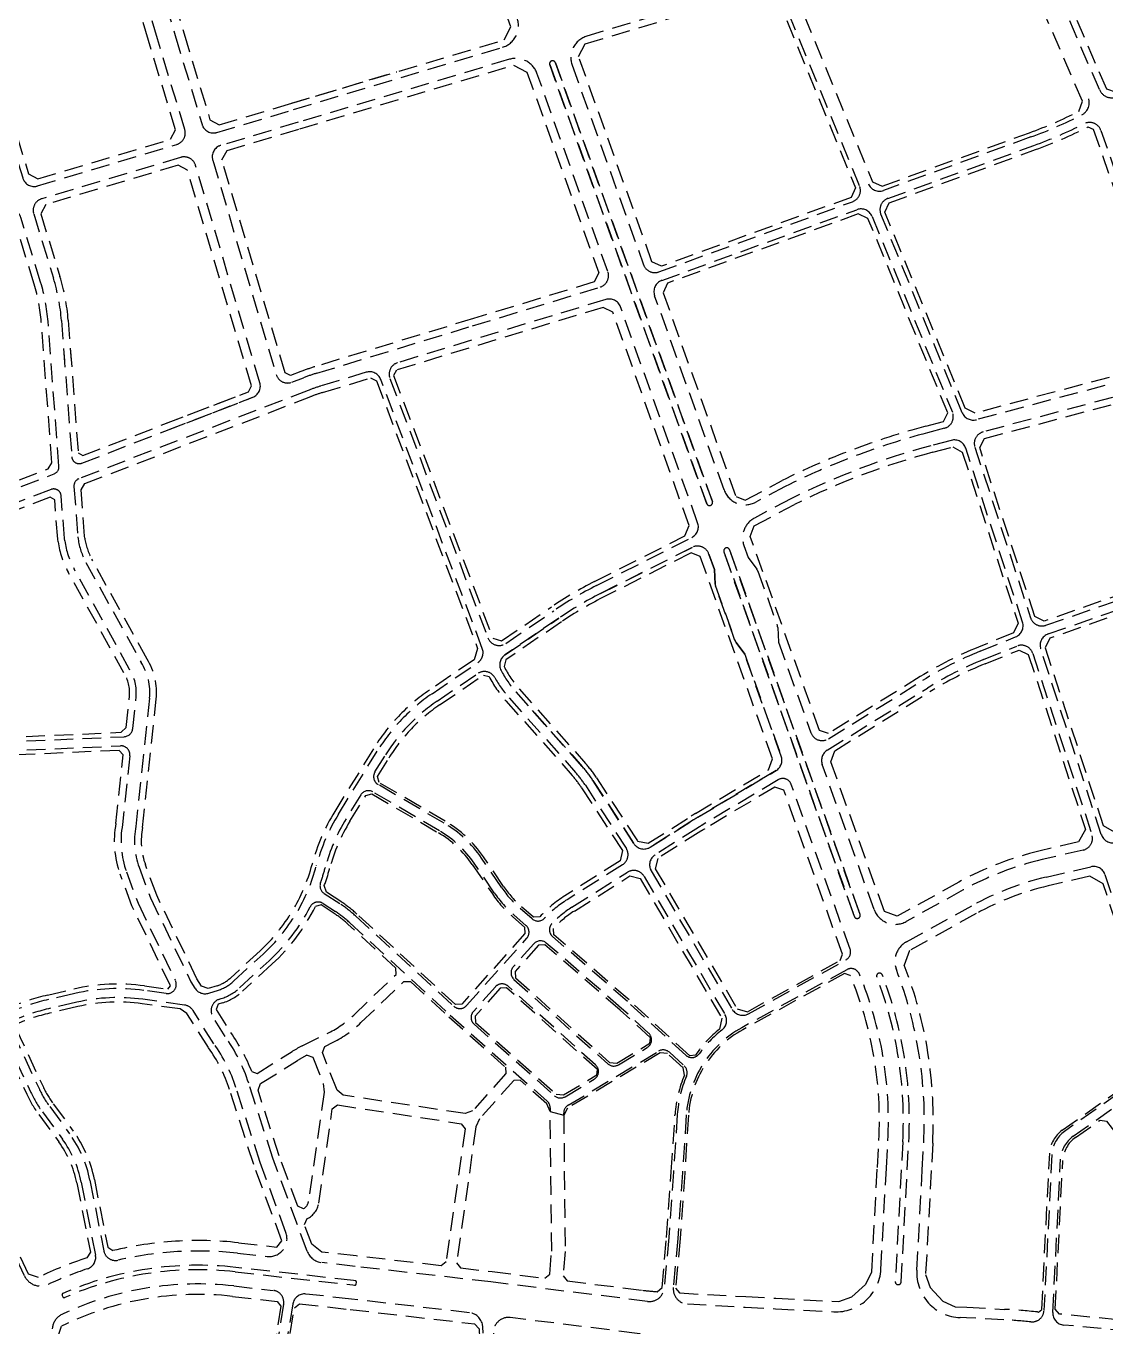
# Model space of a CAD drawing. Header units: metres. Extents: x 566631 to 571261, y 2062953 to 2068466.
# Drawn here: x 568510 to 569232, y 2064881 to 2065749 of the extents above; entities that cross this region are included whole.
import ezdxf

# ---------------------------------------------------------------- set-up
doc = ezdxf.new("R2010")
doc.units = ezdxf.units.M
doc.linetypes.add('HIDDEN', pattern=[0.375, 0.25, -0.125])
doc.layers.add('LogDg phu', color=7, linetype='CONTINUOUS')
doc.layers.add('ViaHeSphu', color=32, linetype='CONTINUOUS')

msp = doc.modelspace()

# ---------------------------------------------------------------- linework, layer by layer
at = {"layer": 'LogDg phu', "linetype": 'HIDDEN', "ltscale": 50}
for points in [[(569192.0502627837, 2065837.157271221), (569269.2345381946, 2065877.421239193, 0.0298499754538502), (569279.9236367022, 2065883.835977634, -0.4189481027751877), (569291.1159102684, 2065881.645420722), (569339.2923621379, 2065808.758508088), (569359.458008459, 2065773.199245731, -0.4266654528362219), (569356.1475204625, 2065762.133229518), (569239.8277778812, 2065702.526162964, -0.4336485167017452), (569227.4608540828, 2065706.967634613), (569177.8455844615, 2065821.858759085, -0.4138731726356388), (569182.0098145227, 2065832.371152402, 0.0180039543683363), (569192.0502627757, 2065837.157271217)], [(569019.9074318107, 2065773.713235757, -0.4437023780836693), (569025.02231802, 2065784.416900045, -6.63623e-11), (569047.4291176735, 2065791.098631085), (569159.2379514412, 2065824.440142006, -0.3801026895779687), (569168.8685031647, 2065819.945406513, 5.9294e-12), (569219.9047619546, 2065701.763782069, -0.3951871123396745), (569215.7427107154, 2065690.184016377, -0.0313092882814378), (569181.6700980054, 2065675.356711146), (569083.2107941489, 2065639.65561468, -0.4020885647163571), (569073.0827381212, 2065644.13919963, -4.83118e-11), (569019.9074318107, 2065773.713235757, -13.55087923959018)], [(568875.2496930471, 2065723.261161469), (568922.8945894036, 2065590.071751968, 0.4154779374119224), (568933.154182519, 2065585.245463888), (569062.5105602304, 2065632.149761803, 0.4264434146488366), (569067.1845309965, 2065642.707884002), (569013.5218193661, 2065773.46959687, 0.3853270800991385), (569003.8346787808, 2065778.09872391), (568885.086736725, 2065742.687963641, 0.4300405153922167), (568875.2496930471, 2065723.261161468)], [(568692.1717588706, 2065685.160511331), (568692.1717588706, 2065685.160511331), (568640.4931756993, 2065669.749903896, 0.413672784196181), (568635.1086985411, 2065659.811542352), (568677.4704014026, 2065516.790088957, 0.4377782811015861), (568688.0170542547, 2065511.596912842), (568695.6873704614, 2065514.552007531, -0.0182556473241862), (568704.6267902395, 2065517.626284539), (568808.7392546744, 2065549.23116381), (568893.8596297592, 2065575.070713308, 0.4285842667309093), (568899.0683738865, 2065585.420337523), (568851.6731077497, 2065717.911915688, 0.3985617739043312), (568833.2630871139, 2065727.234097256), (568692.1717588706, 2065685.160511331)], [(568860.2727871137, 2065723.565075642, -1.014096033187563), (568864.0193068814, 2065724.964744171), (568968.862238403, 2065431.880506248, -0.97992395435946), (568965.1248676542, 2065430.457438393), (568860.2350803553, 2065723.670482607), (568965.1248676578, 2065430.457438402, 0.9799239543624277), (568968.8622452057, 2065431.880487251), (568864.0193068833, 2065724.964744172, 1.014096033118823), (568860.2727871162, 2065723.565075642)], [(569183.715379976, 2065669.716070964, 0.0301758046713161), (569217.2531534327, 2065684.220378811, -0.4539635373298844), (569228.4216593854, 2065679.710633114), (569277.5585937479, 2065538.441395851, -0.4361854591147686), (569267.2517756989, 2065519.018933572), (569145.2948633718, 2065486.53584041, -0.3768809592605792), (569135.8348420465, 2065491.229062479), (569081.442450271, 2065623.768811208, -0.4264434146762403), (569086.1164210378, 2065634.326933406), (569183.7153799827, 2065669.716070967)], [(568605.2531089087, 2065479.71096593), (568661.8056865828, 2065501.498623368, 0.3910350617328047), (568666.600242424, 2065511.235731242), (568623.6174766811, 2065656.354015266, 0.4147545474126848), (568613.6607451465, 2065661.748445051), (568520.8919540672, 2065634.084694742, 0.4164530935927754), (568515.529375593, 2065624.073666547), (568528.7411238832, 2065580.974045338, -0.0555577944880617), (568534.0593437104, 2065552.780882445), (568536.0967874781, 2065525.825664311)], [(569112.5939460555, 2065477.825986057, 0.0504620427039611), (569017.5723998446, 2065441.935415599), (568997.8428730362, 2065431.476935482, -0.4570150156688612), (568976.6939761646, 2065439.67770975), (568930.3047134972, 2065569.357045299, -0.4129503167359843), (568935.1102213501, 2065579.572464368), (569065.4161871176, 2065626.82108053, -0.4020885647910779), (569075.544243146, 2065622.337495579), (569129.1995623537, 2065491.593796072, -0.4525583976950925), (569123.8575568846, 2065480.826036755), (569112.5939460555, 2065477.825986057)], [(568863.0396792397, 2065359.006934383, -0.0327249030052873), (568891.5381772553, 2065375.807702686), (568955.1271447437, 2065407.889859449, 0.3784233585354989), (568959.0561601811, 2065417.726870964), (568907.498933343, 2065561.853044451, 0.3999874187060422), (568897.6425765024, 2065566.813537677), (568758.6228292312, 2065524.612036137, 0.433885603565989), (568753.4634661154, 2065514.12816589), (568818.943360274, 2065340.911555172, 0.4853668893470463), (568830.9312030692, 2065337.129170266), (568863.0396792646, 2065359.0069344)], [(568907.498933346, 2065561.853044456, 0.3999874186819514), (568897.6425765061, 2065566.813537681), (568758.6228292385, 2065524.612036141, 0.4338856035617422), (568753.4634661234, 2065514.128165894), (568818.9433602826, 2065340.91155518, 0.4853668893055231), (568830.9312030778, 2065337.129170276), (568863.039679272, 2065359.006934409, -0.03272490298965186), (568891.5381772617, 2065375.807702695), (568955.1271447486, 2065407.889859458, 0.3784233585446296), (568959.0561601854, 2065417.726870974), (568907.4989333465, 2065561.853044455)], [(568550.4135723229, 2065391.235724787), (568587.3698186519, 2065324.408748678, -0.1672387971845734), (568592.8588156712, 2065300.519503735), (568583.7941721743, 2065214.968404493, 0.1383124965364048), (568585.9561707972, 2065187.691752073), (568593.5433313509, 2065167.160529523), (568620.5871360882, 2065111.071448032), (568623.1940083295, 2065106.920177645, 0.3425493975170989), (568632.4095848881, 2065103.556016557), (568638.9280081717, 2065105.644215787, 0.1088463308514001), (568648.9702729397, 2065111.485903274), (568668.7595018612, 2065129.690019228, 0.1430763557281451), (568704.386380614, 2065188.739539444), (568704.4741280768, 2065189.071195583, -0.0735319009622641), (568719.1319539564, 2065223.220421675), (568744.9903676976, 2065265.184712668, -0.1054979762047793), (568781.6085444365, 2065303.522172371), (568812.2289638123, 2065324.386018686, 0.3464686835225794), (568815.207459961, 2065333.826026643), (568747.3314867293, 2065513.38108219, 0.3948114096490604), (568737.5245109008, 2065518.207329383), (568707.2410723998, 2065509.014343481, 0.01825564732401501), (568698.9229250395, 2065506.153722791), (568545.6174651426, 2065447.090688335, 0.3309734421380801), (568542.4292177472, 2065442.048118364), (568544.9823873413, 2065408.269888788), (568545.1811328414, 2065406.868080411, 0.09133141196203837), (568550.4135723229, 2065391.235724787)], [(569191.6421671647, 2065349.265683083), (569319.4255194818, 2065393.723875904, 0.4141890617606929), (569324.3527091241, 2065403.907789439), (569290.4064243879, 2065501.503738696, 0.3925778090193718), (569272.3783266089, 2065511.070616516), (569149.7753431953, 2065478.415443011, 0.430505729305073), (569144.2294898529, 2065468.201792021), (569181.4085179832, 2065354.338280467, 0.4198515085399014), (569191.6421671652, 2065349.265683083)], [(569013.0616933752, 2065338.013205248), (569034.6932335065, 2065277.543096653, 0.4774991481907859), (569046.4391794202, 2065273.437125482), (569109.3571552119, 2065312.419094793, -0.04257815116807601), (569147.7127023218, 2065331.882083981), (569171.4558383706, 2065341.488785726, 0.3941842347099996), (569176.0601278362, 2065351.387913177), (569138.1478124328, 2065467.497171006, 0.3981069484947133), (569128.4839432342, 2065472.744501402), (569114.9103299745, 2065469.129184028, 0.0504043748090772), (569021.6859776601, 2065433.929685688), (568997.06532497, 2065420.878454955, 0.3726694498622337), (568989.9671575265, 2065402.573060082), (568992.8524521478, 2065394.507333924), (568998.6100685257, 2065386.692907199, -0.0729934229140589), (568999.2925393572, 2065385.411143065), (569012.2462388384, 2065349.199592263, -0.0724502957588906), (569012.5310409612, 2065347.786568465), (569013.0616933752, 2065338.013205248)], [(568583.9089141698, 2065301.467798581, 0.1691987171201672), (568579.6151579336, 2065319.834035765), (568542.537673559, 2065386.880243337, -0.09133141196124711), (568536.270246048, 2065405.604713263), (568536.0301759343, 2065407.297995858), (568533.8857438094, 2065435.668661401, 0.5026595848676674), (568527.1024357821, 2065439.957518923), (568439.7620001698, 2065406.308416267), (568352.1443226736, 2065389.270563009, 0.4382824780329108), (568348.2846150185, 2065383.011829932), (568372.0951514174, 2065298.145164696, 0.04484676665656234), (568376.6741071498, 2065286.095939664), (568387.500586477, 2065263.842650286, 0.3615522311942156), (568394.4947046938, 2065260.684477662), (568407.2624778101, 2065264.214193272, -0.05655066297356406), (568435.770326811, 2065268.719394869), (568575.9533636352, 2065274.857230359, 0.3711254097527034), (568581.6575094606, 2065280.219290819), (568583.90891417, 2065301.467798581)], [(568866.4181842568, 2065354.048537077), (568830.3039545314, 2065329.4413712, 0.3803277114108963), (568827.7165519185, 2065319.128491515, 0.0615989602674226), (568837.5461985196, 2065304.88596749), (568881.9256106846, 2065255.008643181, -0.0378151895262119), (568889.0700512003, 2065245.640584822), (568916.4498662306, 2065203.478230719, 0.4104063547277962), (568927.4286170676, 2065201.069700667), (568956.3453831624, 2065219.317310416, -0.0062947075979167), (568959.0922927198, 2065221.002744055), (569011.4106934811, 2065252.204269012, 0.3584082091611289), (569014.8455931525, 2065261.769733854), (568990.4633696163, 2065329.929268291), (568984.6745729928, 2065337.821673101, -0.0724502957704836), (568983.9985022326, 2065339.094731164), (568971.0448027496, 2065375.306281965, -0.0729934229411216), (568970.7594264611, 2065376.730095895), (568970.2541284527, 2065386.423396811), (568966.5232926016, 2065396.852799788, 0.4509330443482594), (568955.387207071, 2065401.300680315), (568894.2408285289, 2065370.450868164, 0.0327249030052873), (568866.4181842336, 2065354.048537061)], [(568970.2541284511, 2065386.423396837), (568970.7594264601, 2065376.730095916, 0.07299342397281199), (568971.0448027498, 2065375.306281966), (568983.9985022293, 2065339.094731169, 0.07245029576896565), (568984.6745729893, 2065337.821673106), (568990.4633696488, 2065329.929268247), (569014.8455931573, 2065261.769733867, -0.3584082091842581), (569011.4106934865, 2065252.204269026), (568959.0922927266, 2065221.002744069, 0.006294707580571556), (568956.3453831683, 2065219.317310429), (568927.4286170754, 2065201.069700682, -0.4104063547400462), (568916.4498662385, 2065203.478230733), (568889.0700512087, 2065245.640584834, 0.03781518952559415), (568881.9256106993, 2065255.008643186), (568837.5461985283, 2065304.8859675, -0.06159896025543438), (568827.7165519246, 2065319.12849153, -0.3803277114263744), (568830.3039545408, 2065329.441371209), (568866.4181842643, 2065354.048537086, -0.03272490298966331), (568894.2408285469, 2065370.450868179), (568955.3872070757, 2065401.300680324, -0.4509330443386538), (568966.5232926056, 2065396.852799799), (568970.2541284511, 2065386.423396837)], [(568977.8224544773, 2065400.894768287, 0.4142135623087624), (568976.6129718019, 2065398.338017982), (569063.7454554747, 2065154.762631411, 0.9999999998902708), (569067.5116884559, 2065156.109899041), (568980.3792047829, 2065399.685285612, 0.4142135623089294), (568977.8224544737, 2065400.894768278, -0.4142135623090192), (568980.3792047789, 2065399.685285602), (569067.5116884508, 2065156.109899024, -0.9999999999353676), (569063.7454554694, 2065154.762631394), (568976.6129717976, 2065398.338017972, -0.4142135623351905), (568977.8224544732, 2065400.894768278)], [(569321.395372286, 2065388.056452918, -0.4142380634099668), (569331.580137752, 2065383.128851094), (569383.1622198786, 2065234.829786588, -0.4973300209394168), (569376.0819181709, 2065224.215784974), (569323.4503500772, 2065221.080792579, 0.0425548297228617), (569288.8136100528, 2065216.038783409), (569238.127605999, 2065204.191774423, -0.3892440461239455), (569228.7019527645, 2065209.498653704), (569188.2384690605, 2065333.421052326, -0.4085980033621207), (569193.2145424196, 2065343.459970303), (569321.3953722864, 2065388.056452918)], [(569112.5172017848, 2065307.318692294, -0.0425781511680925), (569149.9631311756, 2065326.320108616), (569172.2996099315, 2065335.357663258, -0.434530638209386), (569182.9050430065, 2065330.4248564), (569222.4096057689, 2065209.439223782, -0.4396318671164587), (569216.6255364625, 2065199.166023907), (569189.1962179815, 2065192.754877702, 0.0688416462778135), (569136.4994870704, 2065172.492721853), (569098.3023915229, 2065151.399619491, -0.4621970084945883), (569076.9277338323, 2065159.478233698), (569042.2715926414, 2065256.358095629, -0.3536386822622415), (569045.5907476959, 2065265.853197791), (569112.5172017986, 2065307.318692302)], [(568856.7938788019, 2065153.60797989, -0.4018082716271283), (568848.5012459413, 2065153.195263228), (568840.4739233567, 2065160.156631749, -0.06471740734311275), (568828.1358296718, 2065174.02304759), (568814.7228969272, 2065193.717858818, 0.1112370490262257), (568789.670793205, 2065217.119390634), (568745.5482663799, 2065242.958676502, -0.4208083426285814), (568743.472254596, 2065251.283783234), (568750.0984566641, 2065262.0371061, -0.1054979762046235), (568784.9870494289, 2065298.563775048), (568812.0307234162, 2065316.990533054, -0.4397804114567317), (568823.5110250843, 2065314.296045597, 0.05393148789819576), (568833.0637072426, 2065300.897575359), (568877.4431194137, 2065251.020251045, -0.0378151895257291), (568884.0379875762, 2065242.372812566), (568911.2618371443, 2065200.450630683, -0.4180310470515582), (568908.8217516275, 2065189.328041251), (568871.8692736166, 2065166.00958317, 0.0628139960870992), (568856.7938788023, 2065153.60797989)], [(568501.1893513111, 2065091.560049164, -0.401113332484298), (568493.4581057163, 2065094.559005412), (568482.9797278062, 2065116.942254589, 0.08145639450619388), (568468.7162265566, 2065137.77389882), (568436.0126680172, 2065171.980395936, -0.07769105726035813), (568423.3105197627, 2065190.23711483), (568395.5091379184, 2065247.381471417, -0.4689116981177779), (568399.3057349409, 2065255.789450193), (568408.8612384071, 2065258.431117572, -0.05655066297345662), (568436.0327819864, 2065262.725137844), (568573.5105221723, 2065268.74452344, -0.458655777053087), (568579.7395783482, 2065262.118069852), (568574.8853178883, 2065216.304098403, 0.1364990200591825), (568577.5141581175, 2065184.572069091), (568585.2500763173, 2065163.638301172), (568610.1830228859, 2065111.927157511, -0.5984838590560327), (568603.9581383725, 2065103.377635059), (568589.191267003, 2065105.415660809, 0.0911130437444772), (568542.9714288565, 2065103.353936944), (568525.4387715692, 2065099.317118896, 0.04167339149684055), (568501.1893513106, 2065091.560049165)], [(568962.1655308346, 2065215.84956955, 0.0062947075979167), (568959.5473826567, 2065214.243140608), (568930.7038273572, 2065196.041729734, 0.4045197739289977), (568928.0695734599, 2065185.233832469), (568982.2094157476, 2065092.772704353, 0.4068586258607512), (568992.9802692563, 2065089.811882136), (569058.136957007, 2065125.79254152, 0.3678047406604005), (569060.8859196566, 2065133.065835445), (569021.5785792936, 2065242.947939349, 0.472311479356425), (569012.8559283211, 2065246.080189737), (568962.1655308296, 2065215.849569546)], [(569021.5785792987, 2065242.947939364, 0.4723114793314052), (569012.8559283264, 2065246.080189751), (568962.1655308364, 2065215.84956956, 0.00629470758048551), (568959.5473826636, 2065214.243140622), (568930.7038273657, 2065196.041729748, 0.4045197739359727), (568928.0695734682, 2065185.233832484), (568982.2094157557, 2065092.772704371, 0.406858625871832), (568992.9802692644, 2065089.811882154), (569058.136957013, 2065125.792541537, 0.3678047406826115), (569060.8859196623, 2065133.065835463), (569021.5785792989, 2065242.947939364)], [(568707.1092803702, 2065177.22585835, 0.3454474990632533), (568709.4784690667, 2065170.208138865), (568720.4474710472, 2065163.021860374, -0.04074412604273997), (568730.4622325321, 2065155.22644203), (568796.1876868665, 2065094.866471031, 0.4184371767642941), (568804.7232719416, 2065095.291279429), (568844.899362709, 2065140.323297183, 0.4183406703040386), (568844.3531901302, 2065148.850589796), (568836.5429357468, 2065155.623714763, -0.06471740734290116), (568823.1766675882, 2065170.645665257), (568809.7637348431, 2065190.340476485, 0.1112370490259507), (568786.6387160231, 2065211.941890469), (568742.1672181035, 2065237.98554278, 0.4076493922476921), (568734.0270519538, 2065235.955649183), (568724.2400429233, 2065220.072815107, 0.07353190096282779), (568710.2745491896, 2065187.536557218), (568710.1868017231, 2065187.204901065, -0.02025102787757972), (568707.1092811255, 2065177.225858083)], [(569221.7072504441, 2065188.030360839, -0.3892440461247254), (569231.1329036785, 2065182.723481558), (569252.8501246691, 2065116.212892997, 0.02101751783807478), (569261.7634007112, 2065092.361978014), (569273.1939488166, 2065065.301013628, -0.3581386893369379), (569271.0290370699, 2065057.996902959), (569255.8921076073, 2065047.755539351), (569204.1274375102, 2065011.227039165, 0.2303870294854028), (569195.6842597666, 2064995.896274198), (569190.4108607499, 2064891.633487301, -0.4276144707091533), (569181.6536895381, 2064884.074484897, 0.01044666095431282), (569163.6508721712, 2064885.430459379), (569138.5439201567, 2064886.794746101), (569134.4689397153, 2064886.924920128, -0.4206790478283134), (569105.4704532186, 2064918.527574147), (569109.0841092811, 2064985.434434258), (569110.0662165672, 2065003.611378722, 0.1057696762279867), (569091.7774160729, 2065119.293205236, -0.3746359828439869), (569098.5244280816, 2065137.814133953), (569142.3003874968, 2065161.987982246, -0.06884164627777623), (569191.927405928, 2065181.069818336), (569221.7072504441, 2065188.030360839)], [(568960.0247894229, 2065063.078741719, -0.4494378620289984), (568951.0967021694, 2065062.173693577), (568912.255406222, 2065097.907064723), (568862.1156748069, 2065141.388704372, -0.4301644565260008), (568861.7331529042, 2065150.092189147, -0.05990012588131981), (568875.071273112, 2065160.935413364), (568912.0882736027, 2065184.294587651, -0.4239742558970446), (568923.2611928203, 2065181.571365429), (568977.29229585, 2065089.295944443, -0.3758639848218104), (568975.3088304255, 2065078.945484536, 0.0709671094876038), (568960.0247894233, 2065063.078741719)], [(568860.5424961016, 2065024.62001428), (568869.5694068794, 2065022.16938127), (568869.5555264028, 2065023.458401783, -0.2668165832395456), (568872.4775974498, 2065028.673589411), (568932.9992630694, 2065064.836558369, -0.3320392387732442), (568940.1391451285, 2065064.10159767), (568950.1219123533, 2065054.917611461, -0.3180058149086666), (568951.5753542734, 2065048.140511712, 0.08475981057661693), (568945.4513371114, 2065022.608248459), (568942.9009614803, 2064984.192533479), (568939.8401259762, 2064940.320666585), (568936.7550339937, 2064906.716714767, -0.4235679631197805), (568925.5662130911, 2064897.706964172), (568820.9200066368, 2064910.684420766), (568730.2087183759, 2064921.117431223), (568708.0799956312, 2064923.592208838, -0.2838436824489596), (568698.1542360056, 2064931.367645362), (568675.2715169601, 2064993.448091133), (568659.1386823456, 2065043.445756996, 0.07705191049222875), (568643.4032041045, 2065074.738379628), (568635.2713204318, 2065087.687862665, -0.4897031004670804), (568639.605600605, 2065099.560923948), (568640.7584943161, 2065099.930257397, 0.1088463308507883), (568653.0323734767, 2065107.070097659), (568672.8216023984, 2065125.274213614, 0.08822190872273228), (568700.1918462793, 2065161.195433203, -0.4452720877714553), (568708.8153362368, 2065163.46960226), (568717.1594124292, 2065158.003028786, -0.04074412604223882), (568726.4038076457, 2065150.807258006), (568793.7597220514, 2065088.949929192), (568858.5031126551, 2065031.41037468, -0.2114372976800207), (568860.5169736379, 2065026.99017616), (568860.5424961016, 2065024.62001428)], [(568849.5451394857, 2065136.517918173), (568835.8930992057, 2065121.215809168, 0.4130750563950178), (568836.3585038293, 2065112.759839961), (568898.9988919279, 2065056.435138721, 0.3288814602825494), (568906.0882286103, 2065055.746150348), (568925.3366760574, 2065067.247502805, 0.5014572707764485), (568926.3213958815, 2065076.813706012), (568908.2579013311, 2065093.431832139), (568857.9532872846, 2065137.056459533, 0.4100984635521837), (568849.5451394857, 2065136.517918173)], [(569067.142061345, 2065116.281776305, 0.4478251979214651), (569058.6948176944, 2065119.24655293), (568988.4746089204, 2065080.469728928, 0.2553314493069888), (568951.4381582162, 2065022.210790214), (568948.8871142267, 2064983.785007901), (568945.8210045383, 2064939.837544556), (568942.8001471288, 2064906.933259233, 0.4249542692318762), (568952.2083516759, 2064896.034161711), (568990.7573284018, 2064893.911075349), (569010.9485368917, 2064892.847275627), (569049.9341349837, 2064890.794015083, 0.4138213502359036), (569081.468301739, 2064919.13454473), (569085.1190837095, 2064986.728791217), (569086.1004324581, 2065004.905776321, 0.111742293003074), (569067.142061593, 2065116.281776385)], [(568890.849052607, 2065055.694408602), (568832.3987974775, 2065108.251445004, 0.415352985642418), (568823.9098817239, 2065107.784227049), (568809.2004098627, 2065091.296878843, 0.4147747839266247), (568809.6917788691, 2065082.817699024), (568863.3731751145, 2065035.109298262, 0.3272741662634059), (568870.4365474138, 2065034.443520501), (568889.9148781601, 2065046.082233067, 0.5050251356417503), (568890.849052607, 2065055.694408602)], [(569091.0445889892, 2064911.019895008, 1.000025172451308), (569095.0387172615, 2064910.804070373), (569100.0803913664, 2065004.150715496, 0.1057696762419348), (569082.4449706447, 2065115.699733, 0.9999999999999999), (569078.7121758475, 2065114.262414686, -0.1057696762418569), (569096.0862576615, 2065004.36643959), (569091.0445835564, 2064911.019794467)], [(568572.0077237755, 2064925.265800163, -0.08504618296225336), (568651.5793389153, 2064929.910990183), (568671.397466329, 2064927.69461924, 0.557822052125404), (568683.990649718, 2064943.770489818), (568666.7630614717, 2064990.508657417), (568650.5735328223, 2065040.682025163, 0.07767302537284636), (568635.9255243613, 2065069.722630259), (568621.9681710633, 2065091.948785605, 0.2217609450503312), (568616.2869822235, 2065095.619216191), (568588.3709623587, 2065099.472000297, 0.0911130437445095), (568544.3176791253, 2065097.506919737), (568526.785021838, 2065093.470101689, 0.04023578624055566), (568504.2670763661, 2065086.338092137, 0.4291347318029713), (568501.0983887817, 2065078.238315215), (568519.0602409184, 2065039.86934098, 0.0486267668566875), (568526.1835797783, 2065027.85018604), (568539.4984171881, 2065009.672145465, -0.1100605333715945), (568553.1140488007, 2064978.596150958), (568562.3491456439, 2064931.518775429, 0.4242919192892152), (568572.0077237755, 2064925.265800163)], [(569399.0225228672, 2064866.540231501, 0.001620783485097846), (569333.395519499, 2064869.703144318, -0.01283318853995121), (569322.0103622619, 2064870.508062136), (569203.572579031, 2064881.942602136, -0.400887472092329), (569196.3515749875, 2064890.309684376), (569201.5291205642, 2064992.677309019, -0.2303870294828568), (569209.9722983078, 2065008.008073987), (569259.3032482995, 2065042.819183814), (569325.4258385561, 2065087.556492735, -0.3656374531108423), (569333.1226668106, 2065086.735696808), (569374.7867317462, 2065043.204218999, -0.1432877658635273), (569393.4180789347, 2065007.315557066), (569406.1991716732, 2064942.333123773, -0.05478407701641809), (569408.455385753, 2064915.774154275), (569407.4310961696, 2064874.331997507, -0.4220522230687264), (569399.0225228672, 2064866.540231498)], [(568525.2371038385, 2064909.086668908, -0.4128531861817354), (568509.3036163942, 2064914.812547926), (568499.2973303539, 2064935.917434583, 0.139351537249273), (568471.1861020689, 2064967.991359054), (568420.810886119, 2065000.581399781, 0.04722914390477728), (568399.4080987022, 2065011.719491844), (568388.8054549341, 2065016.021459289, -0.607780748913352), (568387.815134484, 2065026.627262875), (568413.7201235653, 2065043.292268598, -0.02746300021356406), (568420.5915675319, 2065047.196973942), (568457.3943376595, 2065065.515061251), (568487.6153179028, 2065078.995097999, -0.4088728551678859), (568495.493526035, 2065076.059358814), (568513.6262032499, 2065037.325478835, 0.04862676685711428), (568521.3431536813, 2065024.304727649), (568534.657991091, 2065006.126687075, -0.1100605333712357), (568547.2262664257, 2064977.441153683), (568556.7988710812, 2064928.643278383, -0.3781246274469895), (568551.4534512147, 2064919.505572345, 0.02991108093470443), (568525.2371038385, 2064909.086668907)], [(568536.2197213355, 2064900.331918018, -0.1311369656567121), (568650.1900557056, 2064917.4884344), (568728.7999475129, 2064908.697054854), (568729.9002653247, 2064908.5705036, 0.4142135623752919), (568731.0079763175, 2064909.44969434), (568731.1222364441, 2064910.443145206, 0.4142135623759629), (568730.2430457044, 2064911.550856198), (568729.13805252, 2064911.677945183), (568650.5234836759, 2064920.469847788, 0.1311419889272461), (568535.0192432052, 2064903.081258305, 0.4155130252248043), (568534.5027969719, 2064901.761352071), (568534.905673535, 2064900.846086963, 0.4129095121667601), (568536.2197213331, 2064900.331918024)], [(568534.7747525554, 2064889.260176251, -0.1379653087994787), (568649.1342004661, 2064908.047292006), (568675.4561679289, 2064905.103560612, -0.4297235809467969), (568682.4596373081, 2064895.846718625), (568673.1340428499, 2064839.506446278, 0.1702103980615605), (568677.8062299537, 2064812.793789455), (568682.6140214127, 2064806.135308351, -0.1197603802362058), (568695.4469550629, 2064774.646581407), (568697.620037901, 2064760.131120938, -0.2810122495357926), (568695.1899943952, 2064754.372126527, 0.02818940916542651), (568688.3564669541, 2064748.846384983), (568679.573985006, 2064740.885937212, -0.4142135623730951), (568671.098912293, 2064741.302041175), (568625.4597391192, 2064791.654135182, 0.07331596123510126), (568596.6182341421, 2064815.365417146), (568559.042643072, 2064837.977082359, -0.1476462280210708), (568531.1082492945, 2064868.823026527), (568529.0107021151, 2064873.247095088, -0.4158855220690078), (568534.7747525556, 2064889.260176251)], [(568682.5439926059, 2064859.614332903, 0.4176983497035969), (568687.5540550917, 2064852.703845273), (568722.4275664849, 2064847.356431761), (568772.5429782856, 2064834.878754609, 0.06151560498800716), (568790.0633354452, 2064832.745877898), (568811.3097541393, 2064832.782748983, 0.4265331772924798), (568817.2936362979, 2064839.044336529), (568815.4764171088, 2064880.68458674, 0.3686230287908712), (568806.6285274472, 2064890.183101099), (568727.7292816575, 2064899.257568813), (568697.3502191021, 2064902.655027619, 0.3988718005741635), (568688.5684672142, 2064896.010998205), (568682.5439926059, 2064859.614332903)], [(568920.6121135935, 2064876.160305202, -0.001963169662254047), (568918.7312166813, 2064876.386065276), (568833.8847891657, 2064886.908098204, 0.4640157259615009), (568822.6635988747, 2064876.548123901), (568824.3216914026, 2064838.554144892, 0.4020003402858398), (568830.3263983568, 2064832.815750508), (568922.3529792419, 2064832.975453652, 0.4017273626877441), (568928.3375042289, 2064838.72901868), (568929.4509433942, 2064865.816256981, 0.3925727213889459), (568920.6121135788, 2064876.160305075)]]:
    msp.add_lwpolyline(points, format="xyb", dxfattribs=at)
for points in [[(568814.2170566746, 2065813.711995826, -0.0729934250276976), (568813.9316803836, 2065815.135809797), (568813.4263824229, 2065824.829110563), (568806.6403745518, 2065843.799125199, 0.3971729731368196), (568796.8584910865, 2065848.781831429), (568725.319584507, 2065827.821934766), (568603.6525328418, 2065792.175194381, 0.4165873391289663), (568598.2430602012, 2065782.186495294), (568610.0294409897, 2065743.13287806), (568627.9589634978, 2065683.724377751, 0.4132466767950395), (568637.9038955667, 2065678.369414183), (568689.0455728776, 2065693.619920317), (568828.6810706705, 2065735.25937149, 0.4300405157134843), (568838.5181143456, 2065754.686173677), (568833.6356235412, 2065768.334982152), (568827.8468269178, 2065776.227386962, -0.0724502957837017), (568827.1707561573, 2065777.500445025)], [(568598.1622864441, 2065740.92144049), (568586.6893385121, 2065778.936431152, 0.4118437001950104), (568576.7811983828, 2065784.30227012), (568565.3127014812, 2065780.942156614), (568483.28177812, 2065756.90824613, 0.4178607443422358), (568477.88240544, 2065746.886341874), (568508.2021850627, 2065647.976569436, 0.4119775721090465), (568518.1370179134, 2065642.654806303), (568611.0713644284, 2065670.367925437, 0.4151811335727336), (568616.4440414901, 2065680.345753009), (568598.16226251, 2065740.92143603)], [(568547.7170409606, 2065457.54440535), (568661.8056865929, 2065501.498623371, 0.3910350617328047), (568666.6002424338, 2065511.235731244), (568623.6174766904, 2065656.354015264, 0.4147545474126847), (568613.6607451556, 2065661.748445048), (568520.8916681297, 2065634.084609469, 0.4164266947877371), (568515.5292520613, 2065624.074069571), (568528.7411238955, 2065580.974045337, -0.05555779448806172), (568534.0593437229, 2065552.780882444), (568540.9337329335, 2065461.833262872, 0.5026595848670914)], [(568520.1363300263, 2065578.33633374), (568506.8686012204, 2065621.618575632, 0.4119775720402221), (568496.9337683716, 2065626.940338766), (568348.717376524, 2065582.742056038, 0.290972890351691), (568345.2011410065, 2065578.689701528), (568329.4699882077, 2065473.444036714, 0.1058689017330992), (568331.3556771806, 2065443.350768807), (568343.1349973299, 2065401.366346319, 0.3905474276057805), (568348.9035184482, 2065397.808948225), (568437.2660481859, 2065414.991643065), (568529.2020116003, 2065450.411235939, 0.3309734421166844), (568532.3902589952, 2065455.453805909), (568525.0849438428, 2065552.102541242, 0.05555779448791907)]]:
    msp.add_lwpolyline(points, format="xyb", close=True, dxfattribs=at)
at = {"layer": 'ViaHeSphu', "linetype": 'HIDDEN', "ltscale": 50}
for points in [[(569232.1114577221, 2065707.54903124), (569238.5435171861, 2065705.239013792), (569356.751720548, 2065765.813806073), (569357.9416906962, 2065769.791536536), (569336.7332460927, 2065807.18962603), (569289.3307904685, 2065878.905547557), (569282.5150776454, 2065880.156584626, -0.0299886617532021), (569271.3158378326, 2065873.431478321), (569194.1315624164, 2065833.167510346, -0.0156384497265435), (569185.1759151935, 2065828.846398761), (569182.557883078, 2065822.297292328)], [(569165.486547959, 2065816.426276279), (569158.7127630617, 2065819.587712121), (569048.6269049584, 2065786.759994341), (569025.9491436997, 2065779.997462266), (569023.0559393001, 2065773.9429994), (569075.7807945949, 2065645.466592235), (569082.3796209691, 2065642.545360507), (569180.6474570232, 2065678.177031238, 0.0305591457876348), (569213.590761367, 2065692.454208341), (569216.0467796051, 2065699.346959534)], [(568693.252691951, 2065680.787033128), (568835.9369112939, 2065723.335616252), (568845.0027523079, 2065718.744995868), (568892.9480453226, 2065584.71583948), (568889.8477370562, 2065578.555616454), (568809.3294636116, 2065554.113103014), (568703.3196491639, 2065521.932255069, 0.01825564732380672), (568694.0695931772, 2065518.751149903), (568687.0653501793, 2065516.052669067), (568683.4139347269, 2065517.850627508), (568641.2886915007, 2065660.073746594), (568644.6602101033, 2065666.296703847)], [(568660.9470481739, 2065509.194950824), (568618.2894664276, 2065653.21534961), (568612.0779904632, 2065656.580647834), (568523.5896258772, 2065630.193325159), (568520.2635239189, 2065623.984054628), (568533.0435208299, 2065582.292901136, -0.05555779448770567), (568538.5465436635, 2065553.120053046), (568545.2455141591, 2065464.493209042), (568548.2710561411, 2065462.580260604), (568658.9996071309, 2065505.239956004)], [(568525.1316455149, 2065453.665484783), (568527.7049600282, 2065457.735469599), (568520.5977439029, 2065551.763370641, 0.05555779448780036), (568515.8339330915, 2065577.017477941), (568503.0136302194, 2065618.840118324), (568496.7567375975, 2065622.191729869), (568350.9861721011, 2065578.7227951), (568347.6677880591, 2065574.898458399), (568332.4370272137, 2065473.000551047, 0.105868901733332), (568334.2441458125, 2065444.161169302), (568345.3044675719, 2065404.739435644), (568349.0597074177, 2065402.423611051), (568436.0180721934, 2065419.333256465)], [(568861.3504267758, 2065361.48613307, -0.03272490298961619), (568890.1868516192, 2065378.486119953), (568950.5560219934, 2065408.943811973), (568953.3359473222, 2065415.90386543), (568902.3862550027, 2065558.331700369), (568895.9177398684, 2065561.587165448), (568757.7818475877, 2065519.653971162), (568755.9720048899, 2065515.976355226), (568822.2267296135, 2065340.710053901), (568828.1267345869, 2065338.848493808)], [(568742.4363232139, 2065266.758515952), (568716.5779094729, 2065224.794224958, 0.07353190096237494), (568701.5739175206, 2065189.838514767), (568701.4861700594, 2065189.506858634, -0.1430763557281329), (568666.7284515926, 2065131.897922035), (568646.9392226709, 2065113.693806081, -0.1088463308511518), (568638.0127650995, 2065108.501194982), (568632.130049872, 2065106.616647006), (568627.6776518908, 2065108.242002071), (568624.5315400235, 2065113.251975639), (568597.6899588677, 2065168.921643699), (568590.1771771372, 2065189.251593564, -0.1394138619140984), (568588.2472176369, 2065214.287517393), (568597.3337664219, 2065300.045356312, 0.1665040617397047), (568591.2526213506, 2065326.686209652), (568554.3515217046, 2065393.413465511, -0.09133141196260605), (568549.636576238, 2065407.499763986), (568549.4584930447, 2065408.755835253), (568547.1145167147, 2065439.766454675), (568549.6878312282, 2065443.836439491), (568700.5407023242, 2065501.954580419, -0.01825564732403656), (568708.5482134755, 2065504.708372951), (568740.5323799074, 2065514.417639985), (568744.4638312499, 2065512.482878816), (568812.0255081977, 2065333.759243945), (568809.6615176322, 2065326.266842198), (568779.9192919403, 2065306.001371032, 0.1054979762046814)], [(568829.7115391246, 2065321.824264619, 0.06705420389351395), (568839.7874441713, 2065306.88016357), (568884.1668563418, 2065257.002839256, -0.03781518952560259), (568891.5860830253, 2065247.274470968), (568918.9306820518, 2065205.166346219), (568925.8823004474, 2065203.641292771), (568954.7443834208, 2065221.854395333, -0.006294707580495499), (568957.5556736715, 2065223.579331324), (569006.4857394494, 2065252.760129023), (569009.0959481057, 2065260.029004832), (568960.7771355112, 2065395.10232032), (568954.6290033138, 2065397.557954968), (568895.5921541892, 2065367.772450921, 0.03272490298981059), (568868.1074367603, 2065351.569338424), (568830.9208093933, 2065326.231472574)], [(569320.9648582286, 2065384.730283497), (569194.2893676304, 2065340.657536268), (569191.1316654565, 2065334.225528298), (569229.8703074985, 2065215.585584284), (569238.8593573882, 2065210.524523641), (569287.4480160794, 2065221.881313092, -0.0425548297228992), (569323.093593192, 2065227.070176899), (569372.9318237249, 2065230.03878451), (569377.6198023908, 2065237.066481236), (569327.3298041885, 2065381.650789971)], [(568961.1483824044, 2065211.706055705), (568932.4429723932, 2065193.591819907), (568930.7409585047, 2065186.608745396), (568985.493619396, 2065093.101033157), (568992.3970551838, 2065091.203333402), (569054.1458750034, 2065125.302108671), (569055.7615978452, 2065129.577040209), (569016.5834468853, 2065239.098000283), (569010.6050313603, 2065241.244812577), (568963.7021498847, 2065213.272982292, 0.0062947075802661)], [(568985.4936194039, 2065093.101033174), (568992.3970551919, 2065091.203333419), (569054.1458750094, 2065125.302108688), (569055.7615978511, 2065129.577040226), (569016.5834468907, 2065239.098000297), (569010.6050313655, 2065241.244812591), (568963.7021498913, 2065213.272982305, 0.006294707580311869), (568961.1483824111, 2065211.706055718), (568932.4429724012, 2065193.591819921), (568930.7409585131, 2065186.60874541)], [(568709.6404698823, 2065175.393510218, 0.02192719282054501), (568713.0870122776, 2065186.437581875), (568713.1747597456, 2065186.769238034, -0.07353190096225115), (568726.7940874067, 2065218.499011823), (568737.3332349317, 2065235.602452816), (568741.495788298, 2065236.640458707), (568785.8806967273, 2065210.647515427, -0.1112370490260141), (568808.5239443223, 2065189.496130902), (568821.936877067, 2065169.801319674, 0.06471740734299067), (568835.5601888442, 2065154.490485515), (568843.41850517, 2065147.675680788), (568843.6877758502, 2065143.471606888), (568801.4570283538, 2065096.13659408), (568797.2502485284, 2065095.927226429), (568731.4768387537, 2065156.331238036, 0.04074412604251391), (568721.2694857019, 2065164.276568272), (568711.0994996688, 2065170.939376065)], [(568661.1411390874, 2065051.256398807), (568664.7367130154, 2065050.02997199), (568688.0935439873, 2065064.558077551, -0.0235612704090576), (568694.8369801687, 2065068.324148865), (568712.5357128939, 2065077.141872234, 0.07574173384922686), (568729.2854517641, 2065088.933828416), (568757.5794688846, 2065116.075052988), (568757.534842648, 2065120.181023287), (568725.3892014243, 2065149.702462, 0.04074412604226421), (568716.3373977747, 2065156.748320888), (568707.5083007542, 2065162.532652965), (568703.6947288562, 2065161.47498339, -0.09175682367169348), (568674.8526526672, 2065123.066310806), (568655.0634237455, 2065104.862194852, -0.108846330851815), (568641.6737373886, 2065097.073278203), (568638.7176746547, 2065096.12629338), (568637.4561142465, 2065092.67045217), (568647.1441746242, 2065077.242861397, -0.06234460972178899)], [(568803.737473775, 2065023.098394131), (568722.2174596697, 2065035.439170353), (568718.1614945437, 2065038.683275362), (568708.3338143707, 2065063.889783433), (568709.9292527564, 2065068.022653151), (568715.657243398, 2065070.876407582, 0.07574173384922303), (568734.131220093, 2065083.882241606), (568762.7455369195, 2065111.330715807), (568767.1200947069, 2065111.378261219), (568792.7541281315, 2065087.836856602), (568830.7305167853, 2065054.086006287), (568830.9757102777, 2065049.854549151), (568808.7008867543, 2065024.887921598)], [(569079.12781593, 2064987.052381071), (569080.1091646751, 2065005.229366114, 0.1132867285573019), (569061.0096780345, 2065115.401882885), (569057.2062162326, 2065116.711008988), (568989.1997214735, 2065079.156636477, 0.2553314493071707), (568952.9348634924, 2065022.111425652), (568950.3836524131, 2064983.683126506), (568947.3162241789, 2064939.716764049), (568944.2652813036, 2064906.484776813), (568946.9864729164, 2064903.332365254), (568991.133946469, 2064900.900941466), (569011.3166967251, 2064899.837587375), (569053.2674033408, 2064897.628163), (569061.9793114656, 2064900.707393964), (569071.3824165586, 2064909.158195304), (569075.3709030752, 2064917.493120728)], [(568518.6792537431, 2064913.708708757), (568512.0675247967, 2064915.985665312), (568502.008084824, 2064937.202662268, 0.1393515372491902), (568472.8156554514, 2064970.510199219), (568422.4404395015, 2065003.100239945, 0.04722914390472903), (568400.5360242545, 2065014.499381041), (568387.3547023638, 2065019.847633694), (568387.0978257625, 2065022.598645024), (568415.3432093429, 2065040.769256002, -0.02746300021379488), (568421.9283431445, 2065044.51126529), (568458.6743398099, 2065062.801094367), (568488.787802275, 2065076.233172922), (568492.7995340129, 2065074.73823932), (568510.9091844157, 2065036.053547763, 0.0486267668569243), (568518.9229406329, 2065022.531998454), (568532.2377780426, 2065004.353957879, -0.1100605333711016), (568544.2823752384, 2064976.863655046), (568553.3603886941, 2064930.587037078), (568551.0758531321, 2064926.743834909, 0.03597312096217551)], [(568695.7261652998, 2064959.638261918), (568691.8984517903, 2064961.350854264), (568679.5257447043, 2064994.91780799), (568665.3796912156, 2065038.758191439), (568667.0058633115, 2065043.197751147), (568691.7907336768, 2065058.614106791, -0.02356127040916746), (568697.9585106727, 2065062.058684212), (568698.2676677273, 2065062.212710008), (568702.0426276148, 2065060.755437865), (568708.8480036376, 2065043.300681236), (568709.5127176166, 2065037.535873745), (568699.0484844187, 2064964.423882315, -0.2366140965465156)], [(568941.4044232937, 2064984.294414873), (568943.954631835, 2065022.70761302, -0.08527453678402425), (568950.2605311911, 2065048.880208223), (568949.2908732583, 2065053.643935849), (568938.8596306826, 2065063.240512209), (568934.0765290789, 2065063.732872121), (568872.1123950196, 2065026.707997912), (568869.5694068794, 2065022.16938127), (568870.5517127748, 2064930.946840631), (568869.1505427521, 2064914.777762581), (568871.8687352646, 2064911.419753978), (568922.3002448361, 2064905.165607281, 0.01149011639413769), (568932.0046280888, 2064904.187965621), (568935.271474838, 2064906.964505544), (568938.3449063358, 2064940.441447093)], [(568698.1601578493, 2064953.036659309, 0.2567484015041462), (568705.9778697276, 2064963.432106515), (568714.9929382019, 2065026.419006421), (568718.3841893486, 2065028.939708903), (568801.1263265116, 2065016.413923547), (568803.6701776421, 2065012.99476864), (568791.0414657632, 2064924.185695527), (568787.6387599205, 2064921.558355078), (568730.9976300594, 2064928.072841991), (568707.9800028284, 2064930.647030717), (568701.281723421, 2064935.894190463), (568696.3945202366, 2064949.153093465)], [(569262.2911836839, 2064888.119154657), (569258.2788231678, 2064883.693551732), (569200.8002287617, 2064889.242805264), (569197.9656532672, 2064892.527269051), (569202.9903357635, 2064991.872567724, -0.2303870294802815), (569211.433513507, 2065007.203332691), (569227.9068985304, 2065018.828018925), (569232.1760664784, 2065018.17132841), (569242.4444629584, 2065004.692691722, -0.197059767458244), (569245.5155983567, 2064993.235404148), (569245.0905003106, 2064986.069919743), (569241.3942843493, 2064963.090446475), (569239.5001182, 2064955.866219847, 0.178139081408329), (569241.1670827238, 2064938.583531868), (569247.7581754769, 2064922.057089199), (569256.3965867818, 2064906.078818899, -0.06663495820067827), (569260.8199173236, 2064894.417567867)], [(568772.9053826272, 2064836.334317419), (568722.7230660976, 2064848.828652432), (568686.2455603604, 2064854.422018265), (568683.7701212602, 2064857.836444997), (568689.666006046, 2064893.45623911), (568693.1373217913, 2064896.082540127), (568726.9403699744, 2064892.302158046), (568809.9181320872, 2064882.758606448), (568813.0292829763, 2064879.41867879), (568814.8679790943, 2064837.286300457), (568811.9987819022, 2064834.283946979), (568790.060732346, 2064834.245875639, -0.06151560498809905)]]:
    msp.add_lwpolyline(points, format="xyb", close=True, dxfattribs=at)
for points in [[(568687.7596269653, 2065697.932268066), (568829.8653761696, 2065740.30835079), (568834.2157275678, 2065748.899693753), (568801.3649445006, 2065840.732748979), (568794.8825462385, 2065844.034759918), (568726.4717335675, 2065823.991350915), (568607.6250265585, 2065789.170931973), (568604.2713766728, 2065782.978346204), (568615.9630311758, 2065744.238599358), (568633.2677710385, 2065686.900282457), (568639.5039132708, 2065683.542359293), (568685.8183026984, 2065697.353363144), (568758.0800227812, 2065718.90188349)], [(568592.2286968832, 2065739.81571938), (568581.2388062226, 2065776.230125975), (568574.9958664521, 2065779.611045518), (568566.6081159787, 2065777.153547522), (568485.7979328737, 2065753.477296819), (568482.465033377, 2065747.291022667), (568512.0571560768, 2065650.755026741), (568518.3140486984, 2065647.403415196), (568606.921606309, 2065673.826281352), (568610.2684586571, 2065680.041863501), (568592.228672955, 2065739.815714921)], [(569190.5640780968, 2065352.066981561), (569184.3005573708, 2065355.146299862), (569147.4593257265, 2065467.975284806), (569150.7389072243, 2065474.015203055), (569276.1901940454, 2065507.429019126), (569285.2540097754, 2065502.619170703), (569320.1023755725, 2065402.429728283), (569317.0226244325, 2065396.064249867), (569190.5640780968, 2065352.066981561)], [(568987.9538094231, 2065088.899470394), (568988.0200803468, 2065088.786291558)], [(568821.7506782047, 2064917.635028587), (568856.9766675078, 2064913.266559222), (568860.2128629962, 2064915.886148206), (568861.5475206118, 2064931.287693208), (568860.5424961016, 2065024.62001428), (568858.2677911685, 2065029.612735954), (568840.4476022318, 2065045.450116777), (568836.207991531, 2065045.204450822), (568813.3577322616, 2065019.592848914), (568810.938170413, 2065014.38416654), (568797.9981094179, 2064923.385588536), (568800.5561087716, 2064920.072687327), (568821.7506782047, 2064917.635028587)]]:
    msp.add_lwpolyline(points, dxfattribs=at)
for points in [[(569011.4990451648, 2065770.496721508), (569064.489757905, 2065641.372490668), (569061.687517311, 2065635.042455651), (568934.9315615881, 2065589.081064223), (568928.5469246698, 2065592.084506632), (568879.5520804562, 2065729.047641581), (568883.9024318543, 2065737.638984544), (569004.8092549846, 2065773.693525388)], [(568857.018153593, 2065135.881939669), (568852.7545072864, 2065135.608853379), (568837.1408291797, 2065118.108011056), (568837.3744381575, 2065113.863553179), (568900.2389773364, 2065057.337300783), (568905.0450651045, 2065056.87021356), (568927.167654455, 2065070.088926292), (568927.535134805, 2065073.658867322), (568907.2585251085, 2065092.313023993)], [(568891.8078079246, 2065048.960673801), (568892.1523021109, 2065052.505342142), (568831.3828294158, 2065107.147762119), (568827.1548448121, 2065106.915059807), (568810.4365644357, 2065088.176106256), (568810.6817787194, 2065083.94463057), (568864.5929633294, 2065036.032009424), (568869.4106564028, 2065035.577904392)]]:
    msp.add_lwpolyline(points, close=True, dxfattribs=at)
for points in [[(569219.6835845804, 2065682.090767068), (569223.3390886502, 2065680.625263193), (569274.724969041, 2065532.890280879), (569270.2604260582, 2065524.477168582), (569144.5352566743, 2065490.990404183), (569137.8054071012, 2065494.329157601), (569084.137223365, 2065625.104204531), (569086.9394639591, 2065631.434239548), (569184.7380209639, 2065666.895750874, 0.0311627330285446), (569219.6835845616, 2065682.090767058)], [(568603.6353316242, 2065483.910108302), (568658.9996071206, 2065505.239956002), (568660.9470481639, 2065509.194950822), (568618.2894664186, 2065653.215349612), (568612.0779904539, 2065656.580647835), (568523.5896258655, 2065630.193325163), (568520.2635239068, 2065623.984054631), (568533.0435208178, 2065582.292901137, -0.0555577945055327), (568538.5465436508, 2065553.120053047), (568540.5839874183, 2065526.164834912)], [(569111.4357540961, 2065482.174387072), (569123.179067038, 2065485.302205914), (569126.1123308311, 2065491.214719243), (569072.846186676, 2065621.010102965), (569066.2473603019, 2065623.931334693), (568938.9734474571, 2065577.782133313), (568935.9570174072, 2065571.369887616), (568984.6720646688, 2065435.188913898), (568990.7738629599, 2065432.822858083), (569015.5152708914, 2065445.938100299, -0.0504903014728462), (569111.4357540961, 2065482.174387072)], [(568861.3504267436, 2065361.486133045, -0.0327249030052873), (568890.1868516128, 2065378.486119944), (568950.5560219889, 2065408.943811964), (568953.335947318, 2065415.903865421), (568902.3862549991, 2065558.331700364), (568895.9177398643, 2065561.587165443), (568757.7818475799, 2065519.653971159), (568755.9720048821, 2065515.976355223), (568822.2267296046, 2065340.710053892), (568828.1267345782, 2065338.848493799), (568861.3504267684, 2065361.486133062)], [(569116.0685219339, 2065464.780783013), (569129.4623029705, 2065468.348202267), (569135.8458348387, 2065464.882043928), (569173.1049456875, 2065350.773273148), (569170.021941401, 2065344.144877476), (569146.587487895, 2065334.663071664, 0.0425781511444147), (569107.7771319407, 2065314.969296052), (569046.4597245711, 2065276.978987841), (569040.52528572, 2065279.05345975), (568994.1663552431, 2065408.648002869), (568996.899946666, 2065415.697635159), (569023.7424203444, 2065429.926637201, -0.050374948166601), (569116.0685219336, 2065464.780783013)], [(568579.4339634195, 2065301.941946003, 0.1705685204360821), (568575.7450431805, 2065317.533631523), (568538.5997241769, 2065384.702502612, -0.09133141196097104), (568531.8148026514, 2065404.973029688), (568531.5540702309, 2065406.812049393), (568529.5739625838, 2065433.008715233), (568526.5484206015, 2065434.92166367), (568441.0099761623, 2065401.966802867), (568353.9382925965, 2065385.035121843), (568351.8038537403, 2065381.574009172), (568374.9836200494, 2065298.95556519, 0.04484676665709198), (568379.37178596, 2065287.408391201), (568389.9775673622, 2065265.608735423), (568394.1815567503, 2065263.710436912), (568406.4630975112, 2065267.105731122, -0.05655066297357757), (568435.6390992234, 2065271.716523382), (568573.8895516486, 2065277.769741749), (568577.2027784429, 2065280.884269837), (568579.433963419, 2065301.941946003)], [(568895.592154183, 2065367.772450912, 0.0327249029899686), (568868.1074367531, 2065351.569338415), (568830.9208093847, 2065326.231472564), (568829.7115391158, 2065321.82426461, 0.0670542038935267), (568839.7874441625, 2065306.880163561), (568884.1668563338, 2065257.002839245, -0.0378151895254995), (568891.586083017, 2065247.274470956), (568918.9306820435, 2065205.166346205), (568925.8823004395, 2065203.641292757), (568954.7443834138, 2065221.854395319, -0.0062947075805821), (568957.5556736647, 2065223.57933131), (569006.4857394439, 2065252.760129009), (569009.0959481008, 2065260.02900482), (568960.7771355067, 2065395.10232031), (568954.6290033092, 2065397.557954959), (568895.5921541827, 2065367.772450912)], [(569092.2683501304, 2065154.921565592), (569083.782840551, 2065158.128688683), (569048.0271430253, 2065258.082316541), (569050.5933750079, 2065265.423532737), (569114.0972250846, 2065304.768491053, -0.0425781511440706), (569151.0883456026, 2065323.539120933), (569173.7555314936, 2065332.710482871), (569179.9424861504, 2065329.832801956), (569218.1419059327, 2065212.844265821), (569213.4983865614, 2065204.596819241), (569187.8306240083, 2065198.597407386, 0.0688416462778086), (569133.599036857, 2065177.745091658), (569092.2683501297, 2065154.921565592)], [(568849.4106617379, 2065154.392085888), (568841.4566702595, 2065161.289860996, -0.06471740734367655), (568829.3756201931, 2065174.867393174), (568815.962687448, 2065194.562204401, 0.1112370490265934), (568790.4288125006, 2065218.413765675), (568746.2183896194, 2065244.304525733), (568745.203442821, 2065248.374608808), (568752.6525011479, 2065260.463302817, -0.1054979762045967), (568786.6763019251, 2065296.084576386), (568815.9027767609, 2065315.998630202), (568819.7182387409, 2065315.00191912, 0.06173361228637572), (568830.8224615997, 2065298.903379289), (568875.2018737711, 2065249.026054974, -0.03781518952602356), (568881.5219557598, 2065240.738926432), (568908.7814827174, 2065198.761804712), (568907.2761514348, 2065191.900085439), (568870.2682738687, 2065168.546668073, 0.06707142301590997), (568853.6783090833, 2065154.66159615), (568849.4106617379, 2065154.392085888)], [(568496.1304008223, 2065095.926472489), (568500.163569098, 2065094.382300239, -0.04145999642281152), (568524.7656464346, 2065102.240627499), (568542.2983037219, 2065106.277445547, -0.09111304374447073), (568589.6014193255, 2065108.387491066), (568605.1548589753, 2065106.240908373), (568606.8237582621, 2065108.533045985), (568581.1034488005, 2065161.877186996), (568573.2931517775, 2065183.012227599, -0.1357399511781102), (568570.4297195858, 2065216.960892085), (568575.2919611377, 2065262.850188191), (568572.6109309073, 2065265.702261105), (568436.164009574, 2065259.728009332, 0.05655066297341165), (568409.6606187057, 2065255.539579723), (568399.5205910447, 2065252.736317666), (568397.9415047326, 2065249.239258558), (568426.0081985724, 2065191.549566368, 0.07769105725987023), (568438.1810906495, 2065174.053544094), (568470.8846491891, 2065139.847046979, -0.08145639450588629), (568485.6967466406, 2065118.214185662), (568496.1304008223, 2065095.926472489)], [(568862.7475884109, 2065146.796558679, -0.06595417308568258), (568876.6722728594, 2065158.39832846), (568913.8320843065, 2065181.847622043), (568920.5870200967, 2065180.201213357), (568975.2088919774, 2065086.916865264), (568973.7292910309, 2065079.610223254, 0.07493427973674228), (568957.6070313716, 2065062.244301042), (568953.7556010722, 2065061.765767395), (568913.2547824448, 2065099.025872869), (568863.0103101608, 2065142.59834477), (568862.7475884109, 2065146.796558679)], [(569249.9983016922, 2065115.281707888), (569229.9645489466, 2065176.636550979), (569220.9754990566, 2065181.697611622), (569193.292999901, 2065175.227288653, 0.06884164627773111), (569145.2008377099, 2065156.735612441), (569100.5909184454, 2065132.101236975), (569097.0771367573, 2065122.223759029, -0.1065039757890972), (569116.0574843525, 2065003.287788972), (569115.0753770606, 2064985.110844404), (569111.3250452577, 2064915.67343227), (569114.4358713089, 2064906.996645312), (569122.8038390344, 2064897.877204236), (569131.181774089, 2064894.033498361), (569138.8456136273, 2064893.788679306), (569164.0306848588, 2064892.420147664, -0.01260255123812071), (569186.0921343634, 2064890.662793794), (569186.855654738, 2064890.58907995), (569188.9474252979, 2064892.394330962), (569194.2230445674, 2064996.701015493, -0.2303870294840893), (569202.666222311, 2065012.03178046), (569255.039322434, 2065048.989628235)], [(568568.440906091, 2064931.615369423, -0.08715986094017517), (568652.3573375129, 2064936.867621421), (568678.0333058564, 2064933.996135687), (568681.2730710743, 2064938.131868863), (568662.5088337277, 2064989.038940559), (568646.2909580608, 2065039.300159247, 0.07801436293433532), (568632.1889975837, 2065067.211072126), (568617.8433427134, 2065090.055571858), (568613.2760936709, 2065093.006322318), (568587.960810036, 2065096.500170041, 0.0911130437445201), (568544.9908042599, 2065094.583411134), (568527.4581469726, 2065090.546593086, 0.04050437241316372), (568505.2567605791, 2065083.501742693), (568503.7639311465, 2065079.620207072), (568521.7772597527, 2065041.141272053, 0.04862676685710152), (568528.6037928268, 2065029.622915235), (568541.9186302364, 2065011.44487466, -0.1100605333716659), (568556.0579399883, 2064979.173649595), (568564.9512291478, 2064933.838693117), (568568.4409060912, 2064931.615369423)], [(568676.5400097931, 2064811.985079196), (568681.3979062164, 2064805.257205949, -0.1197603802364574), (568693.9634870823, 2064774.424494149), (568695.8616645806, 2064761.745308634), (568693.828425317, 2064757.086503597, 0.02967162027331854), (568686.3417247664, 2064751.069179152), (568677.5592428187, 2064743.108731381), (568673.3217064621, 2064743.316783362), (568627.6825332881, 2064793.668877369, 0.07331596123509165), (568598.1650555384, 2064817.935892504), (568560.5894644681, 2064840.547557717, -0.1476462280205963), (568533.8190037648, 2064870.108254211), (568531.7837992412, 2064874.40083196), (568534.1028189266, 2064881.176828637, -0.1429288325186079), (568648.3562018685, 2064901.090660768), (568678.2178377178, 2064897.751068655), (568680.7093487479, 2064894.457911698), (568671.6541783564, 2064839.751397457, 0.1707380955707112), (568676.5400097934, 2064811.985079197)]]:
    msp.add_lwpolyline(points, format="xyb", dxfattribs=at)

doc.saveas('drawing.dxf')
